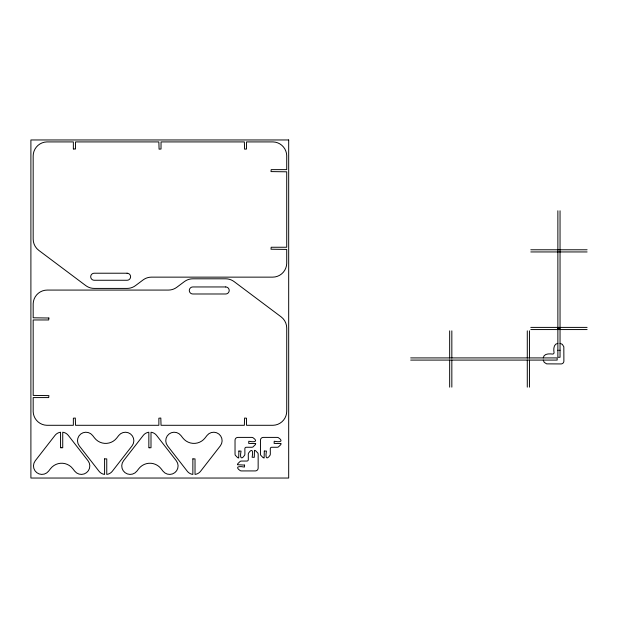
<?xml version="1.0" encoding="UTF-8"?>
<svg xmlns="http://www.w3.org/2000/svg" width="618" height="618" viewBox="0 0 618 618"><rect width="100%" height="100%" fill="white"/><g stroke="black" fill="none" stroke-linecap="round" stroke-linejoin="round"><path stroke-width="0.93" d="M558.293 350.244L557.869 350.244M560.039 350.244L559.614 350.244M530.808 249.78L587.1 249.78M530.808 251.943L587.1 251.943M530.808 327.393L587.1 327.393M557.869 327.818L560.039 327.818M557.869 329.139L560.039 329.139M530.808 329.564L587.1 329.564M557.869 343.345C553.458 343.878 553.489 349.363 554.052 352.646A1.406 1.406 0 0 1 552.646 354.06C549.278 353.705 543.809 353.372 543.23 357.915M560.039 343.345L562.318 344.342L563.825 346.783L563.886 361.113A2.82 2.82 0 0 1 561.067 363.932L546.667 363.871L544.226 362.364L543.23 360.085M410.676 357.915L557.166 357.915L557.166 360.085L410.676 360.085M560.039 210.784L560.039 357.281L557.869 357.281L557.869 210.784M559.614 327.393L559.614 329.564M558.293 327.393L558.293 329.564M529.448 330.854L529.448 358.123M529.448 359.985L529.448 387.146M527.285 330.854L527.285 358.123M527.285 359.985L527.285 387.146M451.835 330.854L451.835 358.123M451.835 359.985L451.835 387.146M449.665 330.854L449.665 358.123M449.665 359.985L449.665 387.146M48.884 318.007L48.691 319.962L33.171 319.962L33.187 395.412L48.892 395.62L48.698 397.583L33.179 397.583L33.179 411.665A14.083 14.083 0 0 0 46.806 425.292L73.357 425.292L73.364 418.201L75.319 418.046L75.527 425.292L158.865 425.292L158.872 418.201L160.819 418.046L161.035 425.292L244.365 425.292L244.573 418.046L246.528 418.201L246.536 425.292L273.086 425.292A14.083 14.083 0 0 0 286.729 411.217L286.729 328.104A14.083 14.083 0 0 0 281.09 316.833L234.137 281.623A14.083 14.083 0 0 0 225.686 278.803L192.816 278.803A14.083 14.083 0 0 0 184.365 281.623L176.848 287.254A14.083 14.083 0 0 1 168.397 290.074L47.254 290.074A14.083 14.083 0 0 0 33.179 303.708L33.179 317.791L48.884 318.007M73.781 148.953L75.52 149.015L75.527 141.916L158.865 141.916L159.073 149.162L161.02 149.015L161.035 141.916L244.365 141.916L244.573 149.162L246.528 149.015L246.536 141.916L273.086 141.916A14.083 14.083 0 0 1 286.721 155.543L286.721 169.633L271.194 169.633L271.001 171.588L286.713 171.804L286.729 247.246L271.178 247.254L271.008 249.224L286.721 249.417L286.721 263.507A14.083 14.083 0 0 1 272.638 277.142L151.495 277.142A14.083 14.083 0 0 0 143.044 279.962L135.527 285.593A14.083 14.083 0 0 1 127.076 288.413L94.206 288.413A14.083 14.083 0 0 1 85.755 285.593L38.803 250.375A14.083 14.083 0 0 1 33.171 239.104L33.171 155.999A14.083 14.083 0 0 1 46.806 141.916L73.357 141.916L73.357 148.977L73.774 149.015M60.989 447.733L62.735 447.749L62.735 432.229A8.451 8.451 0 0 1 68.32 435.42L88.042 460.773A8.451 8.451 0 0 1 86.559 472.639A8.451 8.451 0 0 1 74.701 471.155L72.769 468.668A14.083 14.083 0 0 0 50.529 468.668L48.598 471.155A8.451 8.451 0 0 1 36.74 472.639A8.451 8.451 0 0 1 35.257 460.773L54.979 435.42A8.451 8.451 0 0 1 60.564 432.229L60.564 447.733L60.981 447.787M104.589 458.896L104.589 474.415A8.451 8.451 0 0 1 99.004 471.225L79.282 445.872A8.451 8.451 0 0 1 80.765 434.006A8.451 8.451 0 0 1 92.623 435.489L94.554 437.969A14.083 14.083 0 0 0 116.794 437.969L118.726 435.489A8.451 8.451 0 0 1 130.583 434.006A8.451 8.451 0 0 1 132.067 445.872L112.345 471.225A8.451 8.451 0 0 1 106.759 474.415L106.759 458.896L104.597 458.873M149.255 447.733L151.001 447.749L151.001 432.229A8.451 8.451 0 0 1 156.593 435.42L176.315 460.773A8.451 8.451 0 0 1 174.832 472.639A8.451 8.451 0 0 1 162.967 471.155L161.035 468.668A14.083 14.083 0 0 0 138.803 468.668L136.872 471.155A8.451 8.451 0 0 1 125.006 472.639A8.451 8.451 0 0 1 123.53 460.773L143.245 435.42A8.451 8.451 0 0 1 148.838 432.229L148.838 447.733L149.247 447.787M192.862 458.896L192.855 474.415A8.451 8.451 0 0 1 187.269 471.225L167.548 445.872A8.451 8.451 0 0 1 169.031 434.006A8.451 8.451 0 0 1 180.896 435.489L182.828 437.969A14.083 14.083 0 0 0 205.06 437.969L206.991 435.489A8.451 8.451 0 0 1 218.857 434.006A8.451 8.451 0 0 1 220.332 445.872L200.618 471.225A8.451 8.451 0 0 1 195.025 474.415L195.025 458.896L192.862 458.873M238.88 451.063L238.695 457.984A5.438 5.438 0 0 1 237.598 457.606L235.273 455.203A3.677 3.677 0 0 1 235.033 453.898L235.033 440.217A2.82 2.82 0 0 1 237.845 437.397L251.603 437.397A3.677 3.677 0 0 1 252.909 437.644C257.559 440.727 256.254 442.727 248.784 441.244L248.706 443.4L255.69 443.593A5.438 5.438 0 0 1 255.311 444.69L252.909 447.015A3.677 3.677 0 0 1 251.603 447.262L246.265 447.27A1.406 1.406 0 0 0 244.867 448.683L244.89 453.898A3.677 3.677 0 0 1 244.651 455.203C241.568 459.854 239.56 458.556 241.043 451.078L238.88 451.04M244.604 465.115L244.434 467.069C236.964 465.601 235.597 467.571 240.271 470.677A3.677 3.677 0 0 0 241.576 470.924L255.334 470.924A2.82 2.82 0 0 0 258.154 468.104L258.154 454.423A3.677 3.677 0 0 0 257.907 453.118L255.582 450.715A5.438 5.438 0 0 0 254.485 450.337L254.292 457.32L252.136 457.258C253.612 449.788 251.626 448.452 248.529 453.118A3.677 3.677 0 0 0 248.289 454.423L248.312 459.637A1.406 1.406 0 0 1 246.914 461.051L241.576 461.059A3.677 3.677 0 0 0 240.271 461.298L237.868 463.624A5.438 5.438 0 0 0 237.497 464.728L244.604 465.099M264.303 451.063L264.125 457.984A5.438 5.438 0 0 1 263.021 457.606L260.696 455.203A3.677 3.677 0 0 1 260.456 453.898L260.456 440.217A2.82 2.82 0 0 1 263.276 437.397L277.034 437.397A3.677 3.677 0 0 1 278.339 437.644C282.99 440.727 281.684 442.727 274.214 441.244L274.137 443.4L281.113 443.593A5.438 5.438 0 0 1 280.742 444.69L278.339 447.015A3.677 3.677 0 0 1 277.034 447.262L271.696 447.27A1.406 1.406 0 0 0 270.29 448.683L270.321 453.898A3.677 3.677 0 0 1 270.074 455.203C266.991 459.854 264.991 458.556 266.474 451.078L264.303 451.04M288.683 139.962L30.9 139.962L30.9 478.038L288.683 478.038L288.683 139.962M127.076 273.218L94.206 273.218A3.523 3.523 0 0 0 90.692 276.74A3.523 3.523 0 0 0 94.206 280.263L127.076 280.263A3.523 3.523 0 0 0 130.599 276.74A3.523 3.523 0 0 0 127.076 273.218M225.686 286.953L192.816 286.953A3.523 3.523 0 0 0 189.293 290.475A3.523 3.523 0 0 0 192.816 293.99L225.686 293.99A3.523 3.523 0 0 0 229.208 290.475A3.523 3.523 0 0 0 225.686 286.953"/></g></svg>
